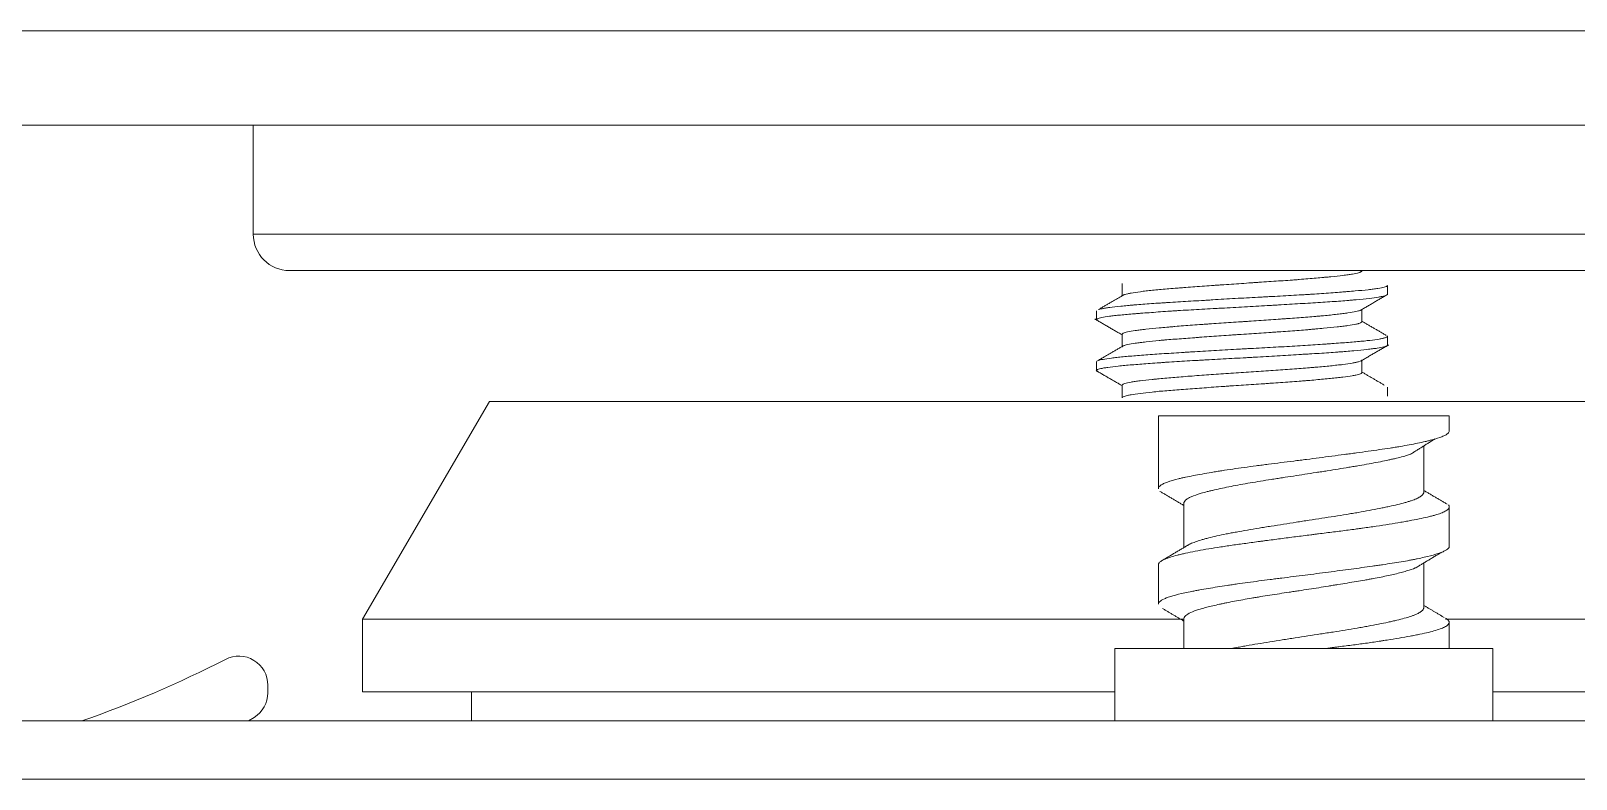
# Model space of a CAD drawing. Header units: millimetres. Extents: x 61566 to 667441, y 0 to 118800.
# Drawn here: x 435014.6 to 435035.85, y 53956.14 to 53966.44 of the extents above; entities that cross this region are included whole.
import ezdxf

# ---------------------------------------------------------------- set-up
doc = ezdxf.new("R2010")
doc.units = ezdxf.units.MM
doc.header["$LTSCALE"] = 200
doc.layers.add('LG-환기', color=2, linetype='Continuous')
doc.layers.add('환기유니트', color=6, linetype='Continuous')

# ---------------------------------------------------------------- blocks, each defined once
blk = doc.blocks.new('상업용 프리미엄 환기 250~500CMH')
at = {"layer": 'LG-환기', "color": 0, "linetype": 'Continuous', "lineweight": 18}
for p, q in [((763.4, 995.899), (943.4, 995.899)), ((942.6, 995.099), (764.2, 995.099)), ((826.15, 995.099), (826.15, 994.099)), ((831.35, 994.099), (831.35, 995.099)), ((840.2, 994.699), (840.2, 995.099)), ((843.267, 995.099), (843.188, 995.05)), ((843, 994.711), (843, 994.606)), ((810.7, 994.699), (826.151, 994.699)), ((831.349, 994.699), (841.7, 994.699)), ((841.7, 993.699), (841.7, 994.699)), ((826.15, 994.099), (831.35, 994.099)), ((826.75, 994.099), (826.75, 993.741)), ((830.4, 993.692), (830.4, 994.099)), ((810.7, 993.699), (826.799, 993.699)), ((830.399, 993.699), (841.7, 993.699)), ((839.95, 990.699), (841.7, 993.699)), ((827.1, 993.539), (827.1, 992.924)), ((830.75, 992.946), (830.75, 993.491)), ((826.75, 992.696), (826.75, 992.151)), ((830.4, 992.103), (830.4, 992.712)), ((827.1, 991.949), (827.1, 991.313)), ((830.75, 990.899), (830.75, 991.9)), ((826.75, 991.105), (826.75, 990.899)), ((826.75, 990.899), (830.75, 990.899)), ((812.45, 990.699), (839.95, 990.699)), ((827.6, 990.626), (827.6, 990.503)), ((831.25, 990.478), (831.25, 990.651)), ((827.95, 990.301), (827.95, 990.128)), ((831.6, 990.154), (831.6, 990.276)), ((827.6, 989.926), (827.6, 989.804)), ((831.25, 989.778), (831.25, 989.952)), ((827.95, 989.601), (827.95, 989.428)), ((831.6, 989.453), (831.6, 989.576)), ((827.6, 989.226), (827.6, 989.104)), ((831.25, 989.078), (831.25, 989.251)), ((809.7, 988.899), (842.7, 988.899)), ((827.95, 988.902), (827.95, 988.899)), ((809.2, 988.399), (843.2, 988.399)), ((843.2, 986.899), (843.2, 988.399)), ((775.489, 986.899), (1012.299, 986.899)), ((1012.299, 985.599), (775.489, 985.599))]:
    blk.add_line(p, q, dxfattribs=at)
for centre, radius, start, end in [((843.4, 994.711), 0.4, 122.0054, 180), ((850.5, 980.87), 15.062, 109.1465, 117.3339), ((843.4, 994.606), 0.4, 180, 297.3339), ((842.7, 988.399), 0.5, 0, 90)]:
    blk.add_arc(centre, radius, start, end, dxfattribs=at)
for points, knots in [([(828.435, 994.099), (828.414, 994.096), (828.393, 994.093), (828.355, 994.089), (828.338, 994.087), (828.304, 994.082), (828.287, 994.08), (828.235, 994.073), (828.201, 994.069), (828.101, 994.056), (827.97, 994.039), (827.844, 994.021), (827.752, 994.007), (827.722, 994.003), (827.677, 993.996), (827.662, 993.994), (827.633, 993.989), (827.56, 993.978), (827.491, 993.967), (827.386, 993.949), (827.336, 993.94), (827.264, 993.927), (827.241, 993.922), (827.196, 993.914), (827.174, 993.909), (827.11, 993.896), (827.032, 993.879), (826.934, 993.853), (826.881, 993.835), (826.847, 993.821), (826.836, 993.817), (826.817, 993.808), (826.808, 993.803), (826.785, 993.79), (826.761, 993.772), (826.751, 993.754), (826.75, 993.74), (826.75, 993.736), (826.753, 993.727), (826.755, 993.723), (826.764, 993.71), (826.777, 993.699), (826.795, 993.688), (826.799, 993.685)], [0, 0, 0, 0, 0.019274, 0.019274, 0.035337, 0.035337, 0.051399, 0.051399, 0.083524, 0.083524, 0.147775, 0.212025, 0.212025, 0.24415, 0.24415, 0.260213, 0.260213, 0.276275, 0.340526, 0.340526, 0.404776, 0.404776, 0.436901, 0.436901, 0.469026, 0.469026, 0.533277, 0.597527, 0.661778, 0.661778, 0.693903, 0.693903, 0.726028, 0.726028, 0.790278, 0.854529, 0.854529, 0.886654, 0.886654, 0.918779, 0.918779, 0.983029, 1, 1, 1, 1]), ([(827.1, 993.539), (827.1, 993.54), (827.1, 993.542), (827.101, 993.545), (827.101, 993.548), (827.104, 993.559), (827.116, 993.577), (827.151, 993.605), (827.187, 993.623), (827.219, 993.637), (827.23, 993.641), (827.254, 993.65), (827.266, 993.655), (827.306, 993.668), (827.365, 993.686), (827.434, 993.703), (827.49, 993.717), (827.509, 993.721), (827.549, 993.73), (827.569, 993.735), (827.632, 993.748), (827.719, 993.766), (827.814, 993.784), (827.889, 993.798), (827.914, 993.803), (827.965, 993.812), (827.992, 993.816), (828.071, 993.83), (828.178, 993.848), (828.29, 993.866), (828.375, 993.879), (828.404, 993.883), (828.462, 993.892), (828.491, 993.897), (828.579, 993.91), (828.637, 993.919), (828.754, 993.937), (828.812, 993.946), (828.9, 993.959), (828.944, 993.966), (828.987, 993.973), (829.017, 993.978), (829.031, 993.98), (829.104, 993.992), (829.218, 994.01), (829.383, 994.037), (829.489, 994.055), (829.567, 994.068), (829.593, 994.073), (829.643, 994.082), (829.667, 994.086), (829.706, 994.093), (829.721, 994.096), (829.736, 994.099)], [0, 0, 0, 0, 0.007439, 0.007439, 0.019507, 0.019507, 0.067779, 0.116051, 0.164322, 0.164322, 0.188458, 0.188458, 0.212594, 0.212594, 0.260865, 0.309137, 0.309137, 0.333273, 0.333273, 0.357409, 0.357409, 0.40568, 0.453952, 0.453952, 0.478088, 0.478088, 0.502223, 0.502223, 0.550495, 0.598767, 0.598767, 0.622902, 0.622902, 0.647038, 0.647038, 0.69531, 0.69531, 0.743581, 0.743581, 0.767717, 0.779785, 0.779785, 0.791853, 0.791853, 0.840125, 0.888396, 0.936668, 0.936668, 0.960804, 0.960804, 0.984939, 0.984939, 1, 1, 1, 1]), ([(830.4, 993.693), (830.4, 993.688), (830.399, 993.684), (830.397, 993.676), (830.395, 993.673), (830.391, 993.666), (830.388, 993.662), (830.373, 993.644), (830.353, 993.63), (830.3, 993.602), (830.267, 993.588), (830.216, 993.571), (830.205, 993.568), (830.183, 993.561), (830.149, 993.551), (830.112, 993.54), (830.033, 993.52), (829.974, 993.506), (829.893, 993.489), (829.877, 993.485), (829.843, 993.478), (829.792, 993.468), (829.738, 993.457), (829.628, 993.436), (829.55, 993.422), (829.448, 993.405), (829.428, 993.401), (829.386, 993.394), (829.323, 993.384), (829.259, 993.374), (829.129, 993.353), (829.041, 993.34), (828.929, 993.323), (828.906, 993.319), (828.86, 993.312), (828.838, 993.309), (828.77, 993.299), (828.725, 993.292), (828.59, 993.271), (828.5, 993.257), (828.39, 993.239), (828.368, 993.235), (828.324, 993.228), (828.302, 993.225), (828.236, 993.214), (828.194, 993.207), (828.068, 993.186), (827.987, 993.173), (827.89, 993.156), (827.87, 993.152), (827.832, 993.145), (827.813, 993.142), (827.758, 993.132), (827.722, 993.125), (827.618, 993.104), (827.554, 993.091), (827.467, 993.07), (827.438, 993.062), (827.385, 993.048), (827.36, 993.041), (827.29, 993.02), (827.25, 993.006), (827.211, 992.99), (827.204, 992.987), (827.198, 992.985)], [0, 0, 0, 0, 0.018577, 0.018577, 0.033274, 0.033274, 0.047971, 0.047971, 0.10676, 0.10676, 0.165549, 0.165549, 0.180247, 0.180247, 0.194944, 0.224339, 0.224339, 0.283128, 0.283128, 0.297825, 0.297825, 0.312522, 0.341917, 0.341917, 0.400706, 0.400706, 0.415403, 0.415403, 0.4301, 0.459495, 0.459495, 0.518284, 0.518284, 0.532981, 0.532981, 0.547679, 0.547679, 0.577073, 0.577073, 0.635862, 0.635862, 0.650559, 0.650559, 0.665257, 0.665257, 0.694651, 0.694651, 0.75344, 0.75344, 0.768138, 0.768138, 0.782835, 0.782835, 0.812229, 0.812229, 0.871019, 0.871019, 0.900413, 0.900413, 0.929808, 0.929808, 0.988597, 0.988597, 1, 1, 1, 1]), ([(826.75, 992.696), (826.75, 992.699), (826.75, 992.701), (826.752, 992.707), (826.753, 992.711), (826.757, 992.717), (826.76, 992.721), (826.775, 992.737), (826.795, 992.75), (826.838, 992.77), (826.855, 992.777), (826.883, 992.787), (826.893, 992.791), (826.914, 992.798), (826.924, 992.801), (826.981, 992.818), (827.034, 992.832), (827.124, 992.852), (827.156, 992.859), (827.206, 992.87), (827.223, 992.873), (827.259, 992.88), (827.277, 992.884), (827.37, 992.901), (827.449, 992.914), (827.577, 992.934), (827.621, 992.941), (827.688, 992.951), (827.711, 992.954), (827.758, 992.961), (827.782, 992.964), (827.901, 992.981), (827.999, 992.995), (828.151, 993.015), (828.202, 993.022), (828.306, 993.036), (828.359, 993.043), (828.519, 993.064), (828.626, 993.078), (828.84, 993.105), (828.947, 993.118), (829.081, 993.135), (829.107, 993.138), (829.16, 993.145), (829.239, 993.155), (829.317, 993.165), (829.47, 993.185), (829.568, 993.198), (829.688, 993.216), (829.712, 993.219), (829.759, 993.226), (829.829, 993.236), (829.896, 993.247), (830.025, 993.267), (830.105, 993.281), (830.199, 993.298), (830.218, 993.302), (830.254, 993.308), (830.272, 993.312), (830.324, 993.322), (830.356, 993.329), (830.449, 993.348), (830.503, 993.362), (830.561, 993.379), (830.573, 993.382), (830.594, 993.389), (830.605, 993.392), (830.634, 993.403), (830.651, 993.409), (830.697, 993.43), (830.72, 993.444), (830.74, 993.465), (830.745, 993.472), (830.749, 993.482), (830.75, 993.486), (830.75, 993.49), (830.75, 993.49), (830.75, 993.491)], [0, 0, 0, 0, 0.009646, 0.009646, 0.02248, 0.02248, 0.035313, 0.035313, 0.086648, 0.086648, 0.112315, 0.112315, 0.125148, 0.125148, 0.137982, 0.137982, 0.189317, 0.189317, 0.214984, 0.214984, 0.227817, 0.227817, 0.240651, 0.240651, 0.291985, 0.291985, 0.317653, 0.317653, 0.330486, 0.330486, 0.34332, 0.34332, 0.394654, 0.394654, 0.420322, 0.420322, 0.445989, 0.445989, 0.497323, 0.497323, 0.548658, 0.548658, 0.561491, 0.561491, 0.574325, 0.599992, 0.599992, 0.651327, 0.651327, 0.66416, 0.66416, 0.676994, 0.702661, 0.702661, 0.753995, 0.753995, 0.766829, 0.766829, 0.779663, 0.779663, 0.80533, 0.80533, 0.856664, 0.856664, 0.869498, 0.869498, 0.882332, 0.882332, 0.907999, 0.907999, 0.959333, 0.959333, 0.985, 0.985, 0.997834, 0.997834, 1, 1, 1, 1]), ([(830.75, 992.946), (830.75, 992.938), (830.744, 992.921), (830.723, 992.904), (830.702, 992.891), (830.694, 992.887), (830.677, 992.878), (830.667, 992.874), (830.635, 992.86), (830.586, 992.843), (830.523, 992.825), (830.472, 992.812), (830.444, 992.805), (830.415, 992.798), (830.396, 992.794), (830.386, 992.791), (830.334, 992.78), (830.29, 992.771), (830.198, 992.753), (830.149, 992.744), (830.045, 992.727), (829.991, 992.718), (829.92, 992.707), (829.906, 992.705), (829.877, 992.701), (829.833, 992.694), (829.789, 992.687), (829.698, 992.674), (829.574, 992.657), (829.444, 992.639), (829.361, 992.628), (829.344, 992.626), (829.31, 992.621), (829.293, 992.619), (829.242, 992.612), (829.208, 992.608), (829.105, 992.594), (828.968, 992.576), (828.828, 992.558), (828.723, 992.545), (828.688, 992.54), (828.635, 992.534), (828.618, 992.532), (828.583, 992.527), (828.495, 992.516), (828.339, 992.497), (828.205, 992.48), (828.105, 992.466), (828.055, 992.46), (828.006, 992.453), (827.974, 992.449), (827.957, 992.447), (827.877, 992.435), (827.752, 992.418), (827.576, 992.391), (827.467, 992.373), (827.402, 992.361), (827.389, 992.359), (827.363, 992.355), (827.325, 992.348), (827.289, 992.341), (827.219, 992.328), (827.131, 992.311), (827.055, 992.294), (827.01, 992.283), (827.002, 992.28), (826.985, 992.276), (826.977, 992.274), (826.953, 992.267), (826.938, 992.263), (826.895, 992.25), (826.845, 992.232), (826.809, 992.214), (826.787, 992.2), (826.78, 992.196), (826.772, 992.189), (826.769, 992.187), (826.765, 992.182), (826.754, 992.171), (826.75, 992.159), (826.75, 992.142), (826.754, 992.133), (826.761, 992.125)], [0, 0, 0, 0, 0.03039, 0.062715, 0.062715, 0.078878, 0.078878, 0.09504, 0.09504, 0.127365, 0.15969, 0.15969, 0.175852, 0.183934, 0.183934, 0.192015, 0.192015, 0.22434, 0.22434, 0.256664, 0.256664, 0.288989, 0.288989, 0.297071, 0.297071, 0.305152, 0.321314, 0.321314, 0.353639, 0.385964, 0.385964, 0.394045, 0.394045, 0.402126, 0.402126, 0.418289, 0.418289, 0.450614, 0.482939, 0.482939, 0.499101, 0.499101, 0.507182, 0.507182, 0.515263, 0.547588, 0.579913, 0.579913, 0.596076, 0.604157, 0.604157, 0.612238, 0.612238, 0.644563, 0.676888, 0.709213, 0.709213, 0.717294, 0.717294, 0.725375, 0.741537, 0.741537, 0.773862, 0.806187, 0.806187, 0.814268, 0.814268, 0.82235, 0.82235, 0.838512, 0.838512, 0.870837, 0.903162, 0.903162, 0.919324, 0.919324, 0.927405, 0.927405, 0.935487, 0.967812, 0.967812, 1, 1, 1, 1]), ([(827.1, 991.949), (827.1, 991.951), (827.1, 991.954), (827.103, 991.966), (827.108, 991.975), (827.12, 991.989), (827.125, 991.994), (827.136, 992.003), (827.143, 992.008), (827.164, 992.021), (827.199, 992.039), (827.245, 992.057), (827.284, 992.071), (827.298, 992.075), (827.327, 992.084), (827.342, 992.089), (827.39, 992.102), (827.458, 992.119), (827.535, 992.137), (827.597, 992.151), (827.619, 992.155), (827.662, 992.164), (827.685, 992.169), (827.753, 992.183), (827.848, 992.201), (827.949, 992.219), (828.027, 992.233), (828.067, 992.239), (828.108, 992.246), (828.135, 992.251), (828.149, 992.253), (828.218, 992.264), (828.33, 992.282), (828.501, 992.308), (828.618, 992.326), (828.707, 992.34), (828.737, 992.344), (828.795, 992.353), (828.825, 992.358), (828.912, 992.371), (829.028, 992.39), (829.143, 992.408), (829.228, 992.422), (829.256, 992.426), (829.312, 992.435), (829.339, 992.44), (829.421, 992.453), (829.527, 992.471), (829.627, 992.489), (829.7, 992.502), (829.724, 992.507), (829.771, 992.515), (829.794, 992.52), (829.862, 992.533), (829.904, 992.542), (829.985, 992.56), (830.023, 992.569), (830.076, 992.583), (830.094, 992.588), (830.127, 992.597), (830.143, 992.601), (830.189, 992.615), (830.245, 992.633), (830.289, 992.651), (830.318, 992.664), (830.331, 992.671), (830.343, 992.678), (830.348, 992.681), (830.35, 992.682), (830.351, 992.683)], [0, 0, 0, 0, 0.011486, 0.011486, 0.0483, 0.0483, 0.066706, 0.066706, 0.085113, 0.085113, 0.121927, 0.15874, 0.15874, 0.177147, 0.177147, 0.195554, 0.195554, 0.232367, 0.269181, 0.269181, 0.287587, 0.287587, 0.305994, 0.305994, 0.342808, 0.379621, 0.379621, 0.398028, 0.407231, 0.407231, 0.416435, 0.416435, 0.453248, 0.490061, 0.526875, 0.526875, 0.545282, 0.545282, 0.563688, 0.563688, 0.600502, 0.637315, 0.637315, 0.655722, 0.655722, 0.674129, 0.674129, 0.710942, 0.747756, 0.747756, 0.766163, 0.766163, 0.784569, 0.784569, 0.821383, 0.821383, 0.858196, 0.858196, 0.876603, 0.876603, 0.89501, 0.89501, 0.931823, 0.968637, 0.968637, 0.987044, 0.996247, 0.996247, 1, 1, 1, 1]), ([(830.4, 992.103), (830.4, 992.101), (830.4, 992.099), (830.399, 992.093), (830.398, 992.089), (830.392, 992.077), (830.38, 992.061), (830.359, 992.045), (830.339, 992.033), (830.331, 992.029), (830.316, 992.02), (830.307, 992.016), (830.262, 991.996), (830.217, 991.981), (830.137, 991.957), (830.109, 991.949), (830.062, 991.938), (830.046, 991.934), (830.013, 991.926), (829.996, 991.922), (829.91, 991.902), (829.834, 991.886), (829.71, 991.862), (829.668, 991.854), (829.579, 991.837), (829.533, 991.829), (829.394, 991.805), (829.298, 991.79), (829.173, 991.77), (829.148, 991.766), (829.097, 991.758), (829.071, 991.754), (828.994, 991.743), (828.891, 991.727), (828.788, 991.711), (828.685, 991.695), (828.633, 991.687), (828.555, 991.675), (828.529, 991.671), (828.478, 991.663), (828.452, 991.659), (828.376, 991.647), (828.275, 991.631), (828.178, 991.615), (828.106, 991.603), (828.082, 991.599), (828.035, 991.591), (828.011, 991.587), (827.895, 991.567), (827.808, 991.551), (827.687, 991.528), (827.648, 991.52), (827.591, 991.508), (827.573, 991.504), (827.537, 991.496), (827.519, 991.492), (827.434, 991.472), (827.374, 991.456), (827.305, 991.434), (827.289, 991.429), (827.273, 991.424)], [0, 0, 0, 0, 0.00866, 0.00866, 0.02626, 0.02626, 0.06146, 0.09666, 0.09666, 0.11426, 0.11426, 0.13186, 0.13186, 0.20226, 0.20226, 0.237461, 0.237461, 0.255061, 0.255061, 0.272661, 0.272661, 0.343061, 0.343061, 0.378261, 0.378261, 0.413461, 0.413461, 0.483861, 0.483861, 0.501461, 0.501461, 0.519061, 0.519061, 0.554261, 0.589461, 0.589461, 0.624661, 0.624661, 0.642261, 0.642261, 0.659861, 0.659861, 0.695061, 0.730261, 0.730261, 0.747861, 0.747861, 0.765461, 0.765461, 0.835861, 0.835861, 0.871061, 0.871061, 0.888661, 0.888661, 0.906261, 0.906261, 0.976661, 0.976661, 1, 1, 1, 1]), ([(826.75, 991.106), (826.75, 991.118), (826.757, 991.13), (826.774, 991.145), (826.779, 991.149), (826.79, 991.156), (826.796, 991.16), (826.817, 991.171), (826.832, 991.178), (826.888, 991.2), (826.934, 991.215), (827.004, 991.233), (827.018, 991.237), (827.049, 991.245), (827.064, 991.249), (827.113, 991.26), (827.148, 991.268), (827.257, 991.29), (827.337, 991.305), (827.448, 991.324), (827.47, 991.327), (827.516, 991.335), (827.587, 991.346), (827.66, 991.357), (827.809, 991.378), (827.914, 991.393), (828.052, 991.412), (828.08, 991.416), (828.136, 991.423), (828.164, 991.427), (828.249, 991.438), (828.306, 991.446), (828.478, 991.468), (828.594, 991.484), (828.742, 991.502), (828.772, 991.506), (828.831, 991.514), (828.86, 991.517), (828.948, 991.528), (829.064, 991.543), (829.179, 991.557), (829.264, 991.568), (829.293, 991.572), (829.349, 991.579), (829.378, 991.583), (829.518, 991.601), (829.624, 991.616), (829.778, 991.639), (829.827, 991.646), (829.9, 991.657), (829.924, 991.661), (829.971, 991.669), (829.995, 991.673), (830.063, 991.684), (830.107, 991.692), (830.191, 991.707), (830.231, 991.714), (830.307, 991.729), (830.343, 991.736), (830.394, 991.747), (830.411, 991.75), (830.443, 991.758), (830.459, 991.761), (830.534, 991.78), (830.584, 991.794), (830.645, 991.817), (830.663, 991.824), (830.686, 991.836), (830.694, 991.839), (830.707, 991.847), (830.713, 991.851), (830.739, 991.87), (830.75, 991.885), (830.75, 991.9), (830.75, 991.901), (830.75, 991.901)], [0, 0, 0, 0, 0.045468, 0.045468, 0.059485, 0.059485, 0.073503, 0.073503, 0.101538, 0.101538, 0.157607, 0.157607, 0.171625, 0.171625, 0.185642, 0.185642, 0.213677, 0.213677, 0.269746, 0.269746, 0.283764, 0.283764, 0.297781, 0.325816, 0.325816, 0.381886, 0.381886, 0.395903, 0.395903, 0.40992, 0.40992, 0.437955, 0.437955, 0.494025, 0.494025, 0.508042, 0.508042, 0.52206, 0.52206, 0.550094, 0.578129, 0.578129, 0.592147, 0.592147, 0.606164, 0.606164, 0.662234, 0.662234, 0.690268, 0.690268, 0.704286, 0.704286, 0.718303, 0.718303, 0.746338, 0.746338, 0.774373, 0.774373, 0.802408, 0.802408, 0.816425, 0.816425, 0.830442, 0.830442, 0.886512, 0.886512, 0.914547, 0.914547, 0.928564, 0.928564, 0.942582, 0.942582, 0.998651, 0.998651, 1, 1, 1, 1]), ([(827.95, 990.301), (827.95, 990.302), (827.95, 990.303), (827.951, 990.306), (827.952, 990.307), (827.961, 990.315), (827.975, 990.322), (828.007, 990.332), (828.02, 990.335), (828.041, 990.34), (828.049, 990.341), (828.066, 990.344), (828.074, 990.346), (828.12, 990.354), (828.163, 990.36), (828.238, 990.369), (828.264, 990.372), (828.307, 990.376), (828.321, 990.378), (828.351, 990.381), (828.366, 990.382), (828.444, 990.39), (828.512, 990.396), (828.62, 990.406), (828.658, 990.409), (828.716, 990.414), (828.735, 990.416), (828.775, 990.419), (828.795, 990.42), (828.897, 990.428), (828.982, 990.435), (829.112, 990.444), (829.156, 990.447), (829.223, 990.451), (829.245, 990.453), (829.291, 990.456), (829.314, 990.457), (829.428, 990.465), (829.52, 990.471), (829.658, 990.48), (829.704, 990.483), (829.772, 990.488), (829.795, 990.49), (829.841, 990.493), (829.864, 990.494), (829.979, 990.503), (830.067, 990.509), (830.24, 990.522), (830.324, 990.528), (830.487, 990.54), (830.563, 990.546), (830.706, 990.558), (830.773, 990.564), (830.896, 990.577), (830.951, 990.583), (831.048, 990.596), (831.09, 990.603), (831.135, 990.61), (831.143, 990.612), (831.159, 990.615), (831.181, 990.62), (831.199, 990.624), (831.229, 990.633), (831.242, 990.639), (831.248, 990.645), (831.248, 990.645), (831.248, 990.645)], [0, 0, 0, 0, 0.008594, 0.008594, 0.022169, 0.022169, 0.07647, 0.07647, 0.103621, 0.103621, 0.117196, 0.117196, 0.130771, 0.130771, 0.185072, 0.185072, 0.212223, 0.212223, 0.225798, 0.225798, 0.239373, 0.239373, 0.293674, 0.293674, 0.320825, 0.320825, 0.3344, 0.3344, 0.347975, 0.347975, 0.402276, 0.402276, 0.429427, 0.429427, 0.443002, 0.443002, 0.456577, 0.456577, 0.510878, 0.510878, 0.538029, 0.538029, 0.551604, 0.551604, 0.565179, 0.565179, 0.61948, 0.61948, 0.673781, 0.673781, 0.728082, 0.728082, 0.782383, 0.782383, 0.836684, 0.836684, 0.890985, 0.890985, 0.904561, 0.904561, 0.918136, 0.945286, 0.945286, 0.999587, 0.999587, 1, 1, 1, 1]), ([(831.25, 990.478), (831.25, 990.476), (831.249, 990.474), (831.246, 990.471), (831.245, 990.469), (831.24, 990.466), (831.237, 990.464), (831.228, 990.459), (831.22, 990.456), (831.189, 990.446), (831.162, 990.44), (831.118, 990.432), (831.109, 990.431), (831.089, 990.428), (831.079, 990.426), (831.047, 990.421), (831.025, 990.418), (830.952, 990.409), (830.897, 990.403), (830.82, 990.396), (830.805, 990.394), (830.773, 990.391), (830.756, 990.39), (830.706, 990.385), (830.671, 990.382), (830.564, 990.372), (830.488, 990.366), (830.367, 990.356), (830.326, 990.353), (830.241, 990.347), (830.198, 990.343), (830.068, 990.334), (829.98, 990.328), (829.844, 990.319), (829.798, 990.316), (829.705, 990.31), (829.659, 990.307), (829.521, 990.298), (829.43, 990.292), (829.293, 990.282), (829.248, 990.279), (829.158, 990.272), (829.113, 990.269), (828.983, 990.259), (828.898, 990.253), (828.777, 990.244), (828.737, 990.241), (828.679, 990.237), (828.66, 990.235), (828.622, 990.232), (828.603, 990.231), (828.513, 990.223), (828.445, 990.217), (828.352, 990.207), (828.322, 990.204), (828.28, 990.199), (828.266, 990.198), (828.239, 990.195), (828.226, 990.193), (828.164, 990.185), (828.121, 990.179), (828.066, 990.169), (828.05, 990.166), (828.028, 990.162), (828.021, 990.16), (828.008, 990.157), (828.002, 990.156), (827.982, 990.15), (827.97, 990.146), (827.962, 990.142)], [0, 0, 0, 0, 0.017767, 0.017767, 0.03165, 0.03165, 0.045532, 0.045532, 0.073298, 0.073298, 0.128828, 0.128828, 0.142711, 0.142711, 0.156594, 0.156594, 0.184359, 0.184359, 0.23989, 0.23989, 0.253772, 0.253772, 0.267655, 0.267655, 0.29542, 0.29542, 0.350951, 0.350951, 0.378716, 0.378716, 0.406481, 0.406481, 0.462012, 0.462012, 0.489777, 0.489777, 0.517543, 0.517543, 0.573073, 0.573073, 0.600839, 0.600839, 0.628604, 0.628604, 0.684134, 0.684134, 0.7119, 0.7119, 0.725782, 0.725782, 0.739665, 0.739665, 0.795196, 0.795196, 0.822961, 0.822961, 0.836844, 0.836844, 0.850726, 0.850726, 0.906257, 0.906257, 0.934022, 0.934022, 0.947905, 0.947905, 0.961788, 0.961788, 1, 1, 1, 1]), ([(831.579, 990.292), (831.585, 990.29), (831.59, 990.287), (831.596, 990.283), (831.598, 990.282), (831.6, 990.279), (831.601, 990.275), (831.598, 990.27), (831.585, 990.261), (831.569, 990.255), (831.538, 990.247), (831.531, 990.246), (831.516, 990.243), (831.509, 990.241), (831.484, 990.237), (831.466, 990.234), (831.405, 990.225), (831.357, 990.219), (831.274, 990.211), (831.245, 990.208), (831.182, 990.202), (831.149, 990.199), (831.046, 990.191), (830.972, 990.185), (830.852, 990.176), (830.81, 990.173), (830.746, 990.168), (830.724, 990.167), (830.679, 990.164), (830.657, 990.162), (830.544, 990.155), (830.451, 990.149), (830.305, 990.14), (830.256, 990.137), (830.18, 990.133), (830.155, 990.131), (830.104, 990.129), (830.078, 990.127), (829.95, 990.12), (829.846, 990.115), (829.689, 990.106), (829.637, 990.103), (829.558, 990.099), (829.531, 990.097), (829.479, 990.094), (829.452, 990.093), (829.32, 990.085), (829.113, 990.073), (828.914, 990.061), (828.792, 990.053), (828.768, 990.052), (828.72, 990.049), (828.649, 990.045), (828.581, 990.041), (828.448, 990.032), (828.364, 990.027), (828.264, 990.019), (828.245, 990.018), (828.206, 990.015), (828.187, 990.014), (828.132, 990.009), (828.097, 990.006), (827.996, 989.997), (827.936, 989.991), (827.868, 989.983), (827.855, 989.982), (827.83, 989.979), (827.818, 989.977), (827.783, 989.973), (827.761, 989.97), (827.703, 989.961), (827.672, 989.956), (827.637, 989.947), (827.628, 989.944), (827.613, 989.939), (827.607, 989.936), (827.601, 989.931), (827.6, 989.929), (827.6, 989.926)], [0, 0, 0, 0, 0.020742, 0.020742, 0.032747, 0.032747, 0.044752, 0.068762, 0.068762, 0.116783, 0.116783, 0.128788, 0.128788, 0.140793, 0.140793, 0.164804, 0.164804, 0.212824, 0.212824, 0.236835, 0.236835, 0.260845, 0.260845, 0.308865, 0.308865, 0.332876, 0.332876, 0.344881, 0.344881, 0.356886, 0.356886, 0.404907, 0.404907, 0.428917, 0.428917, 0.440922, 0.440922, 0.452927, 0.452927, 0.500948, 0.500948, 0.524958, 0.524958, 0.536963, 0.536963, 0.548969, 0.548969, 0.596989, 0.64501, 0.64501, 0.657015, 0.657015, 0.66902, 0.69303, 0.69303, 0.741051, 0.741051, 0.753056, 0.753056, 0.765061, 0.765061, 0.789072, 0.789072, 0.837092, 0.837092, 0.849097, 0.849097, 0.861103, 0.861103, 0.885113, 0.885113, 0.933133, 0.933133, 0.957144, 0.957144, 0.981154, 0.981154, 1, 1, 1, 1]), ([(827.601, 989.799), (827.6, 989.801), (827.6, 989.804), (827.603, 989.812), (827.614, 989.818), (827.638, 989.826), (827.643, 989.827), (827.655, 989.83), (827.661, 989.832), (827.681, 989.836), (827.696, 989.839), (827.748, 989.848), (827.79, 989.854), (827.852, 989.861), (827.865, 989.862), (827.892, 989.865), (827.906, 989.867), (827.948, 989.871), (827.978, 989.874), (828.073, 989.882), (828.142, 989.888), (828.255, 989.896), (828.294, 989.899), (828.355, 989.904), (828.376, 989.905), (828.418, 989.908), (828.439, 989.91), (828.546, 989.918), (828.636, 989.924), (828.776, 989.932), (828.824, 989.935), (828.921, 989.941), (828.971, 989.944), (829.122, 989.952), (829.223, 989.958), (829.377, 989.966), (829.429, 989.969), (829.507, 989.973), (829.533, 989.974), (829.586, 989.977), (829.612, 989.979), (829.743, 989.986), (829.95, 989.998), (830.152, 990.011), (830.276, 990.018), (830.301, 990.019), (830.35, 990.022), (830.422, 990.027), (830.492, 990.031), (830.63, 990.04), (830.718, 990.045), (830.843, 990.053), (830.884, 990.056), (830.963, 990.062), (831, 990.065), (831.109, 990.074), (831.175, 990.08), (831.25, 990.087), (831.265, 990.089), (831.293, 990.092), (831.307, 990.093), (831.347, 990.098), (831.372, 990.101), (831.441, 990.11), (831.479, 990.115), (831.526, 990.124), (831.539, 990.126), (831.556, 990.131), (831.562, 990.132), (831.571, 990.135), (831.576, 990.136), (831.593, 990.143), (831.6, 990.148), (831.6, 990.153)], [0, 0, 0, 0, 0.019689, 0.019689, 0.068882, 0.068882, 0.08118, 0.08118, 0.093478, 0.093478, 0.118075, 0.118075, 0.167268, 0.167268, 0.179566, 0.179566, 0.191864, 0.191864, 0.21646, 0.21646, 0.265653, 0.265653, 0.29025, 0.29025, 0.302548, 0.302548, 0.314846, 0.314846, 0.364039, 0.364039, 0.388636, 0.388636, 0.413232, 0.413232, 0.462425, 0.462425, 0.487022, 0.487022, 0.49932, 0.49932, 0.511618, 0.511618, 0.560811, 0.610004, 0.610004, 0.622302, 0.622302, 0.6346, 0.659197, 0.659197, 0.70839, 0.70839, 0.732986, 0.732986, 0.757583, 0.757583, 0.806776, 0.806776, 0.819074, 0.819074, 0.831372, 0.831372, 0.855969, 0.855969, 0.905161, 0.905161, 0.929758, 0.929758, 0.942056, 0.942056, 0.954354, 0.954354, 1, 1, 1, 1]), ([(827.95, 989.601), (827.95, 989.607), (827.956, 989.613), (827.976, 989.622), (827.985, 989.625), (828.001, 989.63), (828.007, 989.631), (828.02, 989.635), (828.027, 989.636), (828.063, 989.644), (828.099, 989.65), (828.164, 989.66), (828.187, 989.663), (828.224, 989.667), (828.237, 989.669), (828.264, 989.672), (828.278, 989.673), (828.348, 989.681), (828.41, 989.687), (828.511, 989.696), (828.546, 989.699), (828.601, 989.704), (828.619, 989.706), (828.657, 989.709), (828.676, 989.711), (828.773, 989.719), (828.853, 989.725), (828.979, 989.734), (829.022, 989.737), (829.088, 989.742), (829.111, 989.744), (829.155, 989.747), (829.177, 989.748), (829.289, 989.756), (829.38, 989.761), (829.517, 989.771), (829.563, 989.774), (829.633, 989.778), (829.656, 989.78), (829.702, 989.783), (829.726, 989.785), (829.84, 989.793), (829.931, 989.799), (830.064, 989.809), (830.108, 989.812), (830.174, 989.817), (830.195, 989.818), (830.238, 989.822), (830.26, 989.823), (830.365, 989.831), (830.445, 989.837), (830.559, 989.846), (830.596, 989.849), (830.651, 989.853), (830.668, 989.855), (830.703, 989.858), (830.721, 989.859), (830.804, 989.867), (830.865, 989.874), (830.948, 989.883), (830.974, 989.886), (831.011, 989.891), (831.023, 989.893), (831.046, 989.896), (831.057, 989.898), (831.109, 989.906), (831.144, 989.912), (831.186, 989.921), (831.198, 989.924), (831.214, 989.928), (831.218, 989.93), (831.227, 989.933), (831.231, 989.934), (831.245, 989.941), (831.25, 989.946), (831.25, 989.951)], [0, 0, 0, 0, 0.048648, 0.048648, 0.075312, 0.075312, 0.088644, 0.088644, 0.101976, 0.101976, 0.155304, 0.155304, 0.181968, 0.181968, 0.195299, 0.195299, 0.208631, 0.208631, 0.261959, 0.261959, 0.288623, 0.288623, 0.301955, 0.301955, 0.315287, 0.315287, 0.368614, 0.368614, 0.395278, 0.395278, 0.40861, 0.40861, 0.421942, 0.421942, 0.47527, 0.47527, 0.501934, 0.501934, 0.515266, 0.515266, 0.528598, 0.528598, 0.581925, 0.581925, 0.608589, 0.608589, 0.621921, 0.621921, 0.635253, 0.635253, 0.688581, 0.688581, 0.715245, 0.715245, 0.728576, 0.728576, 0.741908, 0.741908, 0.795236, 0.795236, 0.8219, 0.8219, 0.835232, 0.835232, 0.848564, 0.848564, 0.901891, 0.901891, 0.928555, 0.928555, 0.941887, 0.941887, 0.955219, 0.955219, 1, 1, 1, 1]), ([(831.25, 989.778), (831.25, 989.773), (831.245, 989.768), (831.228, 989.759), (831.219, 989.756), (831.199, 989.749), (831.187, 989.746), (831.145, 989.737), (831.11, 989.73), (831.047, 989.721), (831.024, 989.718), (830.988, 989.714), (830.975, 989.712), (830.949, 989.709), (830.935, 989.708), (830.866, 989.7), (830.805, 989.694), (830.705, 989.685), (830.67, 989.682), (830.617, 989.677), (830.598, 989.675), (830.561, 989.672), (830.542, 989.67), (830.446, 989.662), (830.366, 989.656), (830.24, 989.647), (830.198, 989.643), (830.132, 989.639), (830.11, 989.637), (830.066, 989.634), (830.044, 989.633), (829.932, 989.625), (829.841, 989.619), (829.704, 989.61), (829.658, 989.607), (829.589, 989.603), (829.566, 989.601), (829.519, 989.598), (829.496, 989.596), (829.381, 989.588), (829.29, 989.582), (829.157, 989.572), (829.112, 989.569), (829.047, 989.564), (829.025, 989.563), (828.982, 989.559), (828.96, 989.558), (828.854, 989.55), (828.773, 989.544), (828.658, 989.535), (828.621, 989.532), (828.566, 989.527), (828.548, 989.526), (828.513, 989.523), (828.496, 989.521), (828.411, 989.514), (828.349, 989.507), (828.265, 989.498), (828.238, 989.494), (828.201, 989.49), (828.189, 989.488), (828.165, 989.485), (828.154, 989.483), (828.099, 989.475), (828.063, 989.469), (828.02, 989.46), (828.007, 989.457), (827.991, 989.453), (827.986, 989.451), (827.977, 989.448), (827.973, 989.447), (827.956, 989.44), (827.95, 989.434), (827.95, 989.428)], [0, 0, 0, 0, 0.044808, 0.044808, 0.071472, 0.071472, 0.098135, 0.098135, 0.151462, 0.151462, 0.178126, 0.178126, 0.191458, 0.191458, 0.20479, 0.20479, 0.258117, 0.258117, 0.284781, 0.284781, 0.298112, 0.298112, 0.311444, 0.311444, 0.364771, 0.364771, 0.391435, 0.391435, 0.404767, 0.404767, 0.418099, 0.418099, 0.471426, 0.471426, 0.49809, 0.49809, 0.511421, 0.511421, 0.524753, 0.524753, 0.578081, 0.578081, 0.604744, 0.604744, 0.618076, 0.618076, 0.631408, 0.631408, 0.684735, 0.684735, 0.711399, 0.711399, 0.724731, 0.724731, 0.738062, 0.738062, 0.79139, 0.79139, 0.818053, 0.818053, 0.831385, 0.831385, 0.844717, 0.844717, 0.898044, 0.898044, 0.924708, 0.924708, 0.93804, 0.93804, 0.951371, 0.951371, 1, 1, 1, 1]), ([(827.6, 989.103), (827.6, 989.105), (827.601, 989.107), (827.604, 989.111), (827.606, 989.112), (827.611, 989.115), (827.62, 989.12), (827.633, 989.124), (827.666, 989.133), (827.695, 989.139), (827.742, 989.147), (827.752, 989.148), (827.772, 989.151), (827.783, 989.153), (827.817, 989.157), (827.841, 989.16), (827.919, 989.168), (827.978, 989.174), (828.076, 989.182), (828.11, 989.185), (828.164, 989.189), (828.183, 989.191), (828.22, 989.194), (828.239, 989.195), (828.336, 989.203), (828.418, 989.209), (828.549, 989.218), (828.593, 989.221), (828.662, 989.225), (828.685, 989.227), (828.733, 989.23), (828.756, 989.231), (828.875, 989.238), (828.973, 989.244), (829.123, 989.252), (829.174, 989.255), (829.251, 989.259), (829.277, 989.261), (829.329, 989.263), (829.355, 989.265), (829.485, 989.272), (829.589, 989.277), (829.797, 989.289), (829.9, 989.295), (830.029, 989.303), (830.054, 989.305), (830.105, 989.308), (830.181, 989.312), (830.255, 989.317), (830.4, 989.325), (830.495, 989.331), (830.609, 989.338), (830.631, 989.34), (830.676, 989.342), (830.742, 989.347), (830.805, 989.351), (830.927, 989.359), (831.003, 989.365), (831.091, 989.372), (831.108, 989.374), (831.142, 989.377), (831.159, 989.378), (831.207, 989.383), (831.238, 989.386), (831.324, 989.395), (831.375, 989.401), (831.44, 989.41), (831.46, 989.413), (831.496, 989.418), (831.512, 989.421), (831.547, 989.428), (831.564, 989.432), (831.576, 989.436)], [0, 0, 0, 0, 0.017189, 0.017189, 0.030286, 0.030286, 0.043384, 0.069578, 0.069578, 0.121966, 0.121966, 0.135064, 0.135064, 0.148161, 0.148161, 0.174355, 0.174355, 0.226743, 0.226743, 0.252938, 0.252938, 0.266035, 0.266035, 0.279132, 0.279132, 0.33152, 0.33152, 0.357715, 0.357715, 0.370812, 0.370812, 0.383909, 0.383909, 0.436298, 0.436298, 0.462492, 0.462492, 0.475589, 0.475589, 0.488686, 0.488686, 0.541075, 0.541075, 0.593463, 0.593463, 0.60656, 0.60656, 0.619657, 0.645852, 0.645852, 0.69824, 0.69824, 0.711337, 0.711337, 0.724434, 0.750629, 0.750629, 0.803017, 0.803017, 0.816114, 0.816114, 0.829211, 0.829211, 0.855406, 0.855406, 0.907794, 0.907794, 0.933988, 0.933988, 0.960183, 0.960183, 1, 1, 1, 1]), ([(831.598, 989.581), (831.6, 989.578), (831.601, 989.576), (831.598, 989.571), (831.597, 989.57), (831.593, 989.567), (831.591, 989.565), (831.577, 989.558), (831.537, 989.545), (831.467, 989.533), (831.412, 989.526), (831.401, 989.525), (831.377, 989.522), (831.34, 989.517), (831.3, 989.513), (831.213, 989.505), (831.149, 989.499), (831.06, 989.492), (831.042, 989.491), (831.004, 989.488), (830.948, 989.483), (830.888, 989.479), (830.765, 989.47), (830.678, 989.463), (830.564, 989.456), (830.54, 989.454), (830.493, 989.451), (830.469, 989.45), (830.398, 989.445), (830.349, 989.443), (830.202, 989.434), (830.101, 989.428), (829.972, 989.421), (829.946, 989.42), (829.894, 989.417), (829.868, 989.416), (829.789, 989.412), (829.736, 989.409), (829.579, 989.4), (829.474, 989.394), (829.318, 989.385), (829.266, 989.382), (829.188, 989.377), (829.162, 989.376), (829.11, 989.373), (829.085, 989.371), (828.958, 989.363), (828.86, 989.358), (828.717, 989.349), (828.67, 989.346), (828.578, 989.34), (828.532, 989.337), (828.401, 989.329), (828.319, 989.324), (828.203, 989.315), (828.166, 989.312), (828.113, 989.307), (828.095, 989.306), (828.061, 989.303), (828.044, 989.301), (827.962, 989.294), (827.846, 989.281), (827.758, 989.27), (827.713, 989.262), (827.704, 989.261), (827.688, 989.258), (827.665, 989.254), (827.647, 989.25), (827.632, 989.246), (827.628, 989.244), (827.624, 989.243)], [0, 0, 0, 0, 0.023945, 0.023945, 0.03696, 0.03696, 0.049976, 0.049976, 0.102038, 0.1541, 0.1541, 0.167115, 0.167115, 0.180131, 0.206162, 0.206162, 0.258224, 0.258224, 0.271239, 0.271239, 0.284254, 0.310285, 0.310285, 0.362347, 0.362347, 0.375363, 0.375363, 0.388378, 0.388378, 0.414409, 0.414409, 0.466471, 0.466471, 0.479487, 0.479487, 0.492502, 0.492502, 0.518533, 0.518533, 0.570595, 0.570595, 0.596626, 0.596626, 0.609641, 0.609641, 0.622657, 0.622657, 0.674719, 0.674719, 0.70075, 0.70075, 0.726781, 0.726781, 0.778843, 0.778843, 0.804874, 0.804874, 0.817889, 0.817889, 0.830905, 0.830905, 0.882966, 0.935028, 0.935028, 0.948044, 0.948044, 0.961059, 0.98709, 0.98709, 1, 1, 1, 1]), ([(827.95, 988.901), (827.95, 988.904), (827.951, 988.906), (827.955, 988.91), (827.957, 988.912), (827.962, 988.915), (827.971, 988.92), (827.985, 988.925), (828.017, 988.935), (828.045, 988.941), (828.1, 988.95), (828.12, 988.953), (828.163, 988.959), (828.186, 988.962), (828.261, 988.971), (828.316, 988.977), (828.394, 988.985), (828.41, 988.987), (828.443, 988.99), (828.459, 988.991), (828.51, 988.996), (828.545, 988.999), (828.654, 989.009), (828.73, 989.015), (828.832, 989.023), (828.852, 989.025), (828.894, 989.028), (828.915, 989.03), (828.979, 989.034), (829.022, 989.037), (829.152, 989.046), (829.241, 989.052), (829.355, 989.06), (829.378, 989.061), (829.424, 989.064), (829.447, 989.066), (829.516, 989.07), (829.562, 989.074), (829.7, 989.083), (829.792, 989.089), (829.905, 989.097), (829.928, 989.099), (829.973, 989.102), (829.996, 989.104), (830.063, 989.109), (830.107, 989.112), (830.237, 989.121), (830.321, 989.128), (830.422, 989.135), (830.442, 989.137), (830.481, 989.14), (830.501, 989.141), (830.559, 989.146), (830.596, 989.149), (830.703, 989.158), (830.77, 989.164), (830.847, 989.172), (830.862, 989.173), (830.891, 989.177), (830.905, 989.178), (830.947, 989.183), (830.973, 989.186), (831.047, 989.196), (831.089, 989.202), (831.133, 989.21), (831.141, 989.212), (831.157, 989.215), (831.165, 989.216), (831.186, 989.221), (831.198, 989.224), (831.215, 989.229), (831.22, 989.23), (831.225, 989.232)], [0, 0, 0, 0, 0.02213, 0.02213, 0.036251, 0.036251, 0.050373, 0.078615, 0.078615, 0.1351, 0.1351, 0.163343, 0.163343, 0.191585, 0.191585, 0.24807, 0.24807, 0.262192, 0.262192, 0.276313, 0.276313, 0.304555, 0.304555, 0.361041, 0.361041, 0.375162, 0.375162, 0.389283, 0.389283, 0.417526, 0.417526, 0.474011, 0.474011, 0.488132, 0.488132, 0.502253, 0.502253, 0.530496, 0.530496, 0.586981, 0.586981, 0.601102, 0.601102, 0.615223, 0.615223, 0.643466, 0.643466, 0.699951, 0.699951, 0.714072, 0.714072, 0.728194, 0.728194, 0.756436, 0.756436, 0.812921, 0.812921, 0.827042, 0.827042, 0.841164, 0.841164, 0.869406, 0.869406, 0.925891, 0.925891, 0.940013, 0.940013, 0.954134, 0.954134, 0.982376, 0.982376, 1, 1, 1, 1])]:
    blk.add_open_spline(points, degree=3, knots=knots, dxfattribs=at)
for points in [[(826.819, 993.674), (826.96, 993.591), (827.1, 993.507)], [(830.693, 993.55), (830.546, 993.637), (830.4, 993.724)], [(827.207, 992.989), (827.032, 992.883), (826.855, 992.776)], [(830.345, 992.679), (830.519, 992.783), (830.694, 992.886)], [(826.777, 992.115), (826.939, 992.02), (827.1, 991.925)], [(830.729, 991.938), (830.565, 992.035), (830.4, 992.133)], [(827.283, 991.428), (827.117, 991.323), (826.948, 991.217)], [(827.643, 990.475), (827.797, 990.386), (827.95, 990.296)], [(831.606, 990.276), (831.428, 990.38), (831.25, 990.483)], [(827.967, 990.144), (827.775, 990.033), (827.583, 989.921)], [(831.234, 989.935), (831.402, 990.033), (831.57, 990.131)], [(827.616, 989.791), (827.783, 989.694), (827.95, 989.596)], [(831.626, 989.565), (831.438, 989.674), (831.25, 989.783)], [(827.977, 989.449), (827.787, 989.338), (827.596, 989.227)], [(831.22, 989.229), (831.387, 989.327), (831.555, 989.424)]]:
    blk.add_open_spline(points, degree=2, dxfattribs=at)

msp = doc.modelspace()

# ---------------------------------------------------------------- block references
at = {"layer": '환기유니트', "rotation": 180}
msp.add_blockref('상업용 프리미엄 환기 250~500CMH', (435860.857, 54952.042), dxfattribs=at)

doc.saveas('drawing.dxf')
